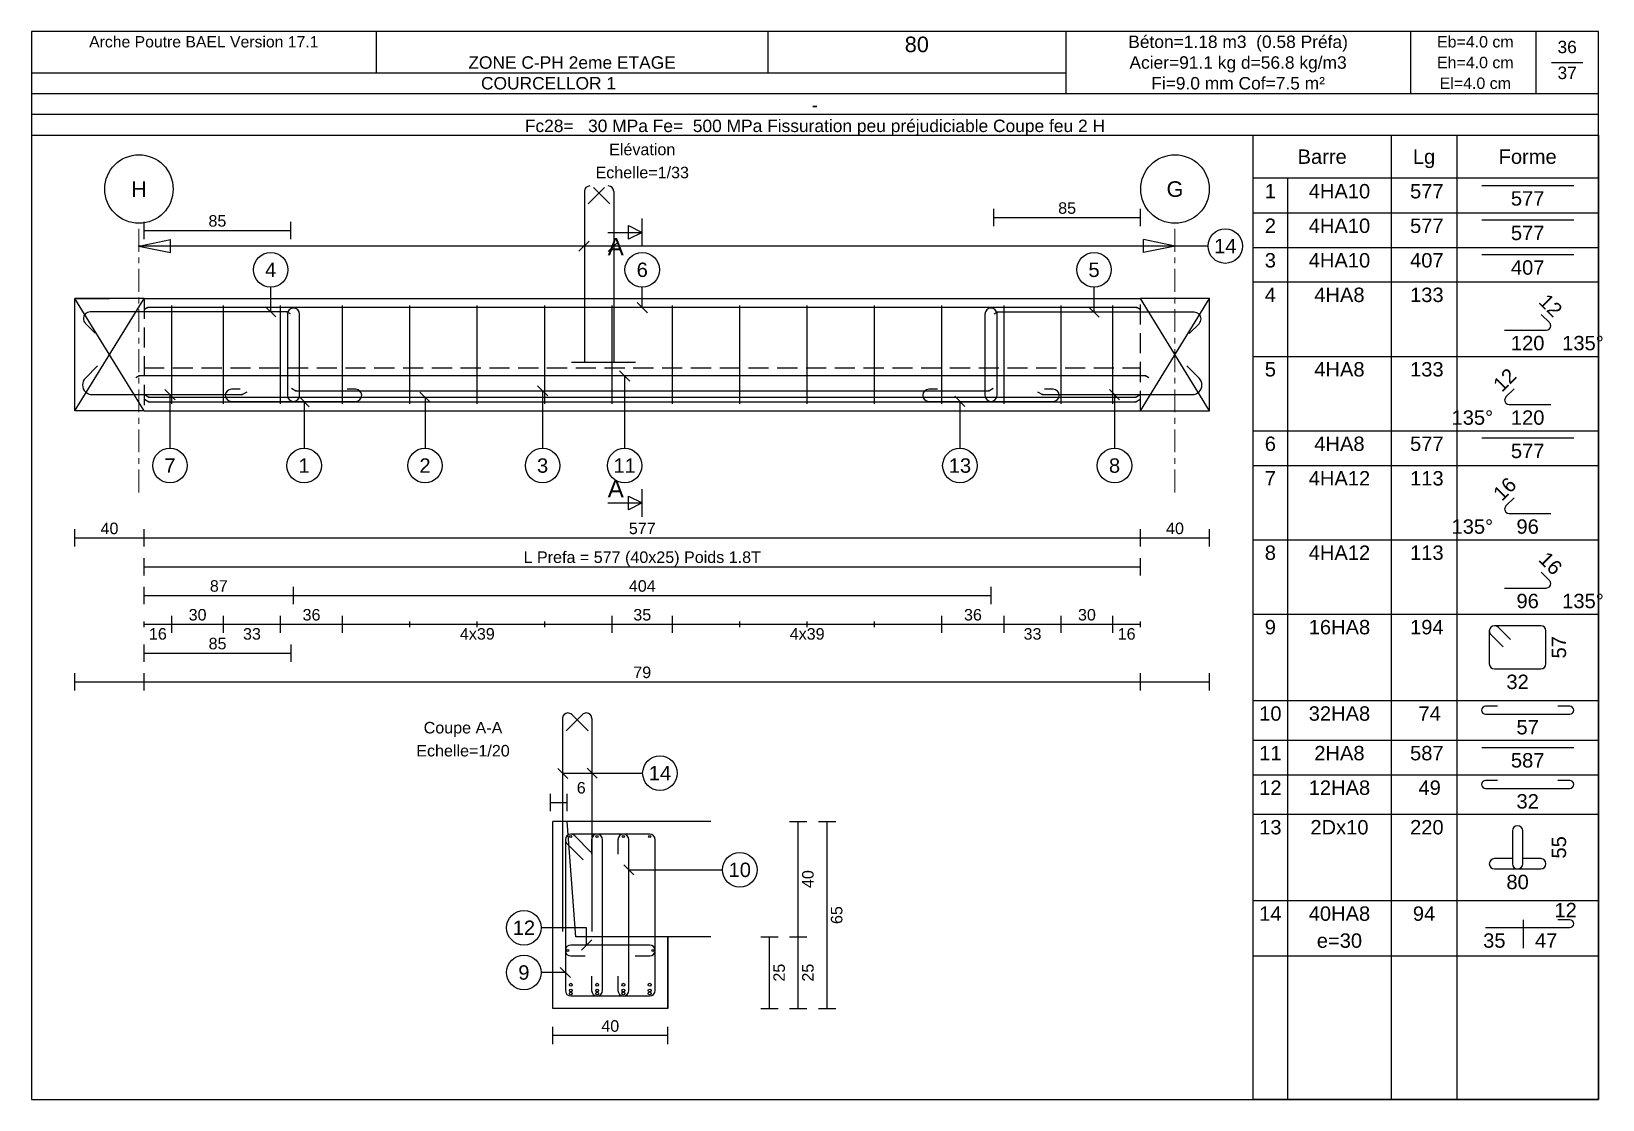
# Model space of a CAD drawing. Header units: millimetres. Extents: x 2076.2 to 2103.5, y 482.4 to 500.9.
import ezdxf
from ezdxf.enums import TextEntityAlignment as Align

# ---------------------------------------------------------------- set-up
doc = ezdxf.new("R2010")
doc.units = ezdxf.units.MM
doc.linetypes.add('AXES', pattern=[50.8, 31.75, -6.35, 6.35, -6.35])
doc.linetypes.add('MEDIUM_DASH', pattern=[0.5, 0.35, -0.15])
for name, color, linetype in [('1', 7, 'Continuous'), ('104', 7, 'Continuous'), ('173', 7, 'Continuous'), ('5', 7, 'Continuous'), ('6', 7, 'Continuous'), ('7', 7, 'Continuous')]:
    doc.layers.add(name, color=color, linetype=linetype)
doc.layers.add('AC-AXES-ARCHI', color=7, linetype='AXES', lineweight=0)
doc.styles.get("Standard").update_dxf_attribs({"font": 'arial.ttf'})

msp = doc.modelspace()

# ---------------------------------------------------------------- linework, layer by layer
at = {"layer": '1', "color": 7, "linetype": 'Continuous'}
for p, q in [((2078.027, 497.187), (2078.575, 497.3)), ((2078.027, 497.187), (2078.575, 497.074)), ((2078.575, 497.074), (2078.575, 497.3)), ((2096.027, 497.187), (2095.478, 497.3)), ((2095.478, 497.074), (2095.478, 497.3)), ((2096.027, 497.187), (2095.478, 497.074)), ((2078.116, 494.325), (2076.916, 496.275)), ((2076.916, 494.325), (2078.116, 496.275)), ((2096.626, 494.325), (2095.426, 496.275)), ((2095.426, 494.325), (2096.626, 496.275)), ((2085.542, 495.171), (2086.656, 495.171)), ((2078.116, 494.325), (2076.916, 494.325)), ((2095.426, 494.325), (2096.626, 494.325))]:
    msp.add_line(p, q, dxfattribs=at)
at = {"layer": '1', "color": 1}
for points in [[(2078.124, 494.607), (2078.198, 494.564)], [(2080.677, 494.717), (2080.752, 494.674)], [(2080.752, 494.674), (2092.791, 494.674)], [(2092.791, 494.674), (2092.865, 494.717)], [(2095.344, 494.564), (2095.419, 494.607)], [(2078.124, 494.527), (2078.198, 494.484)], [(2078.198, 494.564), (2095.344, 494.564)], [(2078.198, 494.484), (2095.344, 494.484)], [(2095.344, 494.484), (2095.419, 494.527)]]:
    msp.add_lwpolyline(points, dxfattribs=at)
for centre in [(2085.53, 484.358), (2085.53, 484.258), (2085.53, 484.208), (2085.987, 484.358), (2085.987, 484.258), (2085.987, 484.208), (2086.444, 484.358), (2086.444, 484.258), (2086.444, 484.208), (2086.9, 484.358), (2086.9, 484.258), (2086.9, 484.208)]:
    msp.add_circle(centre, 0.025, dxfattribs=at)
for p in [(2080.752, 494.674), (2092.791, 494.674), (2078.198, 494.564), (2078.198, 494.484), (2095.344, 494.564), (2095.344, 494.484)]:
    msp.add_point(p, dxfattribs=at)
at = {"layer": '104', "color": 104}
for points in [[(2086.771, 497.185), (2086.771, 497.665)], [(2086.171, 497.425), (2086.771, 497.425)], [(2086.771, 492.485), (2086.771, 492.965)], [(2086.171, 492.725), (2086.771, 492.725)]]:
    msp.add_lwpolyline(points, dxfattribs=at)
for points in [[(2086.771, 497.425), (2086.531, 497.305), (2086.531, 497.545), (2086.771, 497.425)], [(2086.771, 492.725), (2086.531, 492.605), (2086.531, 492.845), (2086.771, 492.725)]]:
    msp.add_lwpolyline(points, close=True, dxfattribs=at)
at = {"layer": '173', "color": 173}
msp.add_line((2102.075, 485.488), (2102.075, 484.992), dxfattribs=at)
for points in [[(2103.383, 500.915), (2076.159, 500.915)], [(2076.159, 500.915), (2076.159, 482.364)], [(2082.149, 500.915), (2082.149, 500.195)], [(2088.955, 500.915), (2088.955, 500.195)], [(2094.127, 500.915), (2094.127, 499.835)], [(2100.116, 500.915), (2100.116, 499.835)], [(2102.294, 500.915), (2102.294, 499.835)], [(2103.383, 482.364), (2103.383, 500.915)], [(2102.566, 500.375), (2103.111, 500.375)], [(2076.159, 500.195), (2094.127, 500.195)], [(2076.159, 499.835), (2103.383, 499.835)], [(2076.159, 499.475), (2103.383, 499.475)], [(2076.159, 499.115), (2103.383, 499.115)], [(2099.783, 499.115), (2099.783, 482.364)], [(2100.923, 499.115), (2100.923, 482.364)], [(2085.765, 498.136), (2085.765, 495.171)], [(2085.831, 497.92), (2086.114, 498.203)], [(2086.21, 497.92), (2085.927, 498.203)], [(2086.276, 498.136), (2086.276, 495.171)], [(2103.383, 498.365), (2097.383, 498.365)], [(2097.983, 498.365), (2097.983, 482.364)], [(2101.354, 498.24), (2102.953, 498.24)], [(2097.383, 497.765), (2103.383, 497.765)], [(2101.354, 497.64), (2102.953, 497.64)], [(2097.383, 497.165), (2103.383, 497.165)], [(2101.354, 497.04), (2102.953, 497.04)], [(2097.383, 496.565), (2103.383, 496.565)], [(2078.182, 496.119), (2078.122, 496.084)], [(2095.361, 496.119), (2078.182, 496.119)], [(2078.596, 494.445), (2078.596, 496.155)], [(2079.496, 494.445), (2079.496, 496.155)], [(2080.486, 494.445), (2080.486, 496.155)], [(2081.566, 494.445), (2081.566, 496.155)], [(2082.736, 494.445), (2082.736, 496.155)], [(2083.906, 494.445), (2083.906, 496.155)], [(2085.076, 494.445), (2085.076, 496.155)], [(2086.246, 494.445), (2086.246, 496.155)], [(2087.296, 494.445), (2087.296, 496.155)], [(2088.466, 494.445), (2088.466, 496.155)], [(2089.636, 494.445), (2089.636, 496.155)], [(2090.806, 494.445), (2090.806, 496.155)], [(2091.976, 494.445), (2091.976, 496.155)], [(2093.056, 494.445), (2093.056, 496.155)], [(2094.046, 494.445), (2094.046, 496.155)], [(2094.946, 494.445), (2094.946, 496.155)], [(2095.42, 496.084), (2095.361, 496.119)], [(2102.53, 495.859), (2102.389, 496)], [(2101.753, 495.727), (2102.476, 495.727)], [(2102.553, 495.804), (2102.553, 495.804)], [(2097.383, 495.272), (2103.383, 495.272)], [(2077.31, 495.106), (2077.097, 494.894)], [(2096.445, 494.894), (2096.233, 495.106)], [(2077.048, 494.775), (2077.048, 494.775)], [(2077.216, 494.607), (2079.818, 494.607)], [(2079.818, 494.607), (2079.907, 494.658)], [(2093.635, 494.658), (2093.725, 494.607)], [(2093.725, 494.607), (2096.326, 494.607)], [(2096.494, 494.775), (2096.494, 494.775)], [(2101.917, 494.708), (2101.776, 494.566)], [(2101.753, 494.511), (2101.753, 494.511)], [(2101.831, 494.434), (2102.553, 494.434)], [(2097.383, 493.979), (2103.383, 493.979)], [(2101.354, 493.854), (2102.953, 493.854)], [(2097.383, 493.379), (2103.383, 493.379)], [(2101.917, 492.815), (2101.776, 492.674)], [(2101.753, 492.619), (2101.753, 492.619)], [(2101.831, 492.541), (2102.553, 492.541)], [(2097.383, 492.087), (2103.383, 492.087)], [(2102.53, 491.381), (2102.389, 491.522)], [(2102.553, 491.326), (2102.553, 491.326)], [(2101.753, 491.248), (2102.476, 491.248)], [(2097.383, 490.794), (2103.383, 490.794)], [(2101.486, 490.504), (2101.486, 489.934)], [(2101.486, 490.504), (2101.486, 490.504)], [(2101.576, 490.594), (2101.576, 490.594)], [(2102.38, 490.594), (2101.576, 490.594)], [(2101.852, 490.355), (2101.64, 490.567)], [(2102.47, 489.934), (2102.47, 490.504)], [(2101.512, 490.44), (2101.725, 490.228)], [(2101.576, 489.844), (2102.38, 489.844)], [(2097.383, 489.294), (2103.383, 489.294)], [(2101.629, 489.194), (2101.422, 489.194)], [(2102.884, 489.194), (2102.678, 489.194)], [(2085.384, 488.983), (2085.384, 485.283)], [(2085.45, 488.767), (2085.732, 489.05)], [(2085.829, 488.767), (2085.546, 489.05)], [(2085.895, 488.983), (2085.895, 485.283)], [(2101.354, 489.125), (2101.354, 489.125)], [(2101.422, 489.056), (2102.884, 489.056)], [(2102.953, 489.125), (2102.953, 489.125)], [(2097.383, 488.606), (2103.383, 488.606)], [(2101.354, 488.481), (2102.953, 488.481)], [(2097.383, 488.006), (2103.383, 488.006)], [(2101.354, 487.838), (2101.354, 487.838)], [(2101.629, 487.906), (2101.422, 487.906)], [(2101.422, 487.769), (2102.884, 487.769)], [(2102.884, 487.906), (2102.678, 487.906)], [(2102.953, 487.838), (2102.953, 487.838)], [(2097.383, 487.319), (2103.383, 487.319)], [(2085.53, 486.973), (2085.53, 486.973)], [(2086.9, 486.973), (2085.53, 486.973)], [(2085.88, 486.663), (2085.597, 486.945)], [(2085.987, 486.973), (2085.987, 486.973)], [(2086.444, 486.973), (2086.444, 486.973)], [(2101.888, 487.029), (2101.888, 486.459)], [(2101.978, 487.119), (2101.978, 487.119)], [(2102.068, 486.459), (2102.068, 487.029)], [(2085.435, 486.878), (2085.435, 484.258)], [(2085.435, 486.878), (2085.435, 486.878)], [(2085.463, 486.811), (2085.746, 486.528)], [(2085.892, 486.878), (2085.892, 486.628)], [(2086.082, 484.258), (2086.082, 486.878)], [(2086.349, 486.878), (2086.349, 486.628)], [(2086.539, 484.258), (2086.539, 486.878)], [(2086.995, 484.258), (2086.995, 486.878)], [(2101.486, 486.459), (2101.486, 486.459)], [(2101.876, 486.549), (2101.576, 486.549)], [(2102.38, 486.549), (2102.08, 486.549)], [(2102.47, 486.459), (2102.47, 486.459)], [(2101.576, 486.369), (2101.978, 486.369)], [(2101.978, 486.369), (2102.38, 486.369)], [(2097.383, 485.819), (2103.383, 485.819)], [(2097.383, 484.861), (2097.383, 485.819)], [(2097.383, 485.819), (2103.383, 485.819)], [(2097.983, 485.819), (2097.983, 484.861)], [(2099.783, 485.819), (2099.783, 484.861)], [(2100.923, 485.819), (2100.923, 484.861)], [(2103.383, 484.861), (2103.383, 485.819)], [(2103.383, 485.819), (2103.383, 484.861)], [(2101.422, 485.351), (2102.884, 485.351)], [(2102.884, 485.488), (2102.678, 485.488)], [(2102.953, 485.419), (2102.953, 485.419)], [(2097.383, 484.861), (2103.383, 484.861)], [(2085.892, 484.508), (2085.892, 484.258)], [(2086.349, 484.508), (2086.349, 484.258)], [(2085.53, 484.163), (2086.9, 484.163)], [(2085.987, 484.163), (2085.987, 484.163)], [(2086.444, 484.163), (2086.444, 484.163)], [(2076.159, 482.364), (2103.383, 482.364)]]:
    msp.add_lwpolyline(points, dxfattribs=at)
msp.add_lwpolyline([(2097.383, 499.115), (2103.383, 499.115), (2103.383, 482.364), (2097.383, 482.364), (2097.383, 499.115)], close=True, dxfattribs=at)
for centre in [(2085.53, 486.933), (2085.987, 486.933), (2086.444, 486.933), (2086.9, 486.933)]:
    msp.add_circle(centre, 0.02, dxfattribs=at)
for centre, radius, start, end in [((2085.86, 498.136), 0.095, 90, 180), ((2086.181, 498.136), 0.095, 0, 90), ((2102.476, 495.804), 0.0776, 270, 0), ((2102.476, 495.804), 0.0776, 0, 45), ((2077.216, 494.775), 0.168, 135, 180), ((2096.326, 494.775), 0.168, 0, 45), ((2077.216, 494.775), 0.168, 180, 270), ((2096.326, 494.775), 0.168, 270, 0), ((2101.831, 494.511), 0.0776, 135, 180), ((2101.831, 494.511), 0.0776, 180, 270), ((2101.831, 492.619), 0.0776, 135, 180), ((2101.831, 492.619), 0.0776, 180, 270), ((2102.476, 491.326), 0.0776, 270, 0), ((2102.476, 491.326), 0.0776, 0, 45), ((2101.576, 490.504), 0.09, 90, 180), ((2101.576, 490.504), 0.09, 180, 225), ((2101.576, 490.504), 0.09, 45, 90), ((2102.38, 490.504), 0.09, 0, 90), ((2101.576, 489.934), 0.09, 180, 270), ((2102.38, 489.934), 0.09, 270, 0), ((2101.422, 489.125), 0.0688, 90, 180), ((2102.884, 489.125), 0.0688, 0, 90), ((2085.479, 488.983), 0.095, 90, 180), ((2085.479, 488.983), 0.095, 45, 90), ((2085.8, 488.983), 0.095, 90, 135), ((2085.8, 488.983), 0.095, 0, 90), ((2101.422, 489.125), 0.0688, 180, 270), ((2102.884, 489.125), 0.0688, 270, 0), ((2101.422, 487.838), 0.0688, 90, 180), ((2101.422, 487.838), 0.0688, 180, 270), ((2102.884, 487.838), 0.0688, 0, 90), ((2102.884, 487.838), 0.0688, 270, 0), ((2085.53, 486.878), 0.095, 90, 180), ((2085.53, 486.878), 0.095, 45, 90), ((2085.987, 486.878), 0.095, 90, 180), ((2085.987, 486.878), 0.095, 0, 90), ((2086.444, 486.878), 0.095, 90, 180), ((2086.444, 486.878), 0.095, 0, 90), ((2086.9, 486.878), 0.095, 0, 90), ((2101.978, 487.029), 0.09, 90, 180), ((2101.978, 487.029), 0.09, 0, 90), ((2085.53, 486.878), 0.095, 180, 225), ((2101.576, 486.459), 0.09, 90, 180), ((2101.576, 486.459), 0.09, 180, 270), ((2101.978, 486.459), 0.09, 180, 270), ((2101.978, 486.459), 0.09, 270, 0), ((2102.38, 486.459), 0.09, 0, 90), ((2102.38, 486.459), 0.09, 270, 0), ((2102.884, 485.419), 0.0688, 0, 90), ((2102.884, 485.419), 0.0688, 270, 0), ((2085.53, 484.258), 0.095, 180, 270), ((2085.987, 484.258), 0.095, 180, 270), ((2085.987, 484.258), 0.095, 270, 0), ((2086.444, 484.258), 0.095, 180, 270), ((2086.444, 484.258), 0.095, 270, 0), ((2086.9, 484.258), 0.095, 270, 0)]:
    msp.add_arc(centre, radius, start, end, dxfattribs=at)
for p in [(2078.182, 496.119), (2095.361, 496.119), (2079.818, 494.607), (2093.725, 494.607)]:
    msp.add_point(p, dxfattribs=at)
at = {"layer": '5', "color": 5}
for points in [[(2078.116, 497.308), (2078.116, 497.608)], [(2080.665, 497.308), (2080.665, 497.608)], [(2092.878, 497.532), (2092.878, 497.832)], [(2092.878, 497.682), (2095.426, 497.682)], [(2095.426, 497.532), (2095.426, 497.832)], [(2078.116, 497.458), (2080.665, 497.458)], [(2080.599, 496.045), (2077.18, 496.045)], [(2080.659, 496.01), (2080.599, 496.045)], [(2080.608, 496.005), (2080.608, 494.595)], [(2080.713, 496.11), (2080.713, 496.11)], [(2080.818, 494.595), (2080.818, 496.005)], [(2092.725, 496.005), (2092.725, 494.595)], [(2092.83, 496.11), (2092.83, 496.11)], [(2092.943, 496.039), (2092.884, 496.004)], [(2092.935, 494.595), (2092.935, 496.005)], [(2096.362, 496.039), (2092.943, 496.039)], [(2077.063, 495.928), (2077.063, 495.928)], [(2077.098, 495.845), (2077.267, 495.675)], [(2096.275, 495.669), (2096.445, 495.839)], [(2096.479, 495.922), (2096.479, 495.922)], [(2078.032, 494.931), (2077.972, 494.896)], [(2095.511, 494.931), (2078.032, 494.931)], [(2095.57, 494.896), (2095.511, 494.931)], [(2079.528, 494.595), (2079.528, 494.595)], [(2079.783, 494.7), (2079.633, 494.7)], [(2081.793, 494.7), (2081.643, 494.7)], [(2081.898, 494.595), (2081.898, 494.595)], [(2091.645, 494.595), (2091.645, 494.595)], [(2091.9, 494.7), (2091.75, 494.7)], [(2093.91, 494.7), (2093.76, 494.7)], [(2094.015, 494.595), (2094.015, 494.595)], [(2079.633, 494.49), (2080.713, 494.49)], [(2080.713, 494.49), (2081.793, 494.49)], [(2091.75, 494.49), (2092.83, 494.49)], [(2092.83, 494.49), (2093.91, 494.49)], [(2076.916, 491.968), (2076.916, 492.268)], [(2078.116, 491.968), (2078.116, 492.268)], [(2095.426, 491.968), (2095.426, 492.268)], [(2096.626, 491.968), (2096.626, 492.268)], [(2076.916, 492.118), (2078.116, 492.118)], [(2078.116, 492.118), (2095.426, 492.118)], [(2095.426, 492.118), (2096.626, 492.118)], [(2078.116, 491.468), (2078.116, 491.768)], [(2078.116, 491.618), (2095.426, 491.618)], [(2095.426, 491.468), (2095.426, 491.768)], [(2078.116, 490.968), (2078.116, 491.268)], [(2078.116, 491.118), (2080.713, 491.118)], [(2080.713, 490.968), (2080.713, 491.268)], [(2080.713, 491.118), (2092.83, 491.118)], [(2092.83, 490.968), (2092.83, 491.268)], [(2078.596, 490.468), (2078.596, 490.768)], [(2079.496, 490.468), (2079.496, 490.768)], [(2080.486, 490.468), (2080.486, 490.768)], [(2081.566, 490.468), (2081.566, 490.768)], [(2086.246, 490.468), (2086.246, 490.768)], [(2087.296, 490.468), (2087.296, 490.768)], [(2091.976, 490.468), (2091.976, 490.768)], [(2093.056, 490.468), (2093.056, 490.768)], [(2094.046, 490.468), (2094.046, 490.768)], [(2094.946, 490.468), (2094.946, 490.768)], [(2078.116, 490.568), (2078.116, 490.668)], [(2078.116, 490.618), (2078.596, 490.618)], [(2078.596, 490.568), (2078.596, 490.668)], [(2078.596, 490.618), (2079.496, 490.618)], [(2079.496, 490.568), (2079.496, 490.668)], [(2079.496, 490.618), (2080.486, 490.618)], [(2080.486, 490.568), (2080.486, 490.668)], [(2080.486, 490.618), (2081.566, 490.618)], [(2081.566, 490.568), (2081.566, 490.668)], [(2081.566, 490.618), (2082.736, 490.618)], [(2081.566, 490.618), (2086.246, 490.618)], [(2082.736, 490.568), (2082.736, 490.668)], [(2082.736, 490.618), (2083.906, 490.618)], [(2083.906, 490.568), (2083.906, 490.668)], [(2083.906, 490.618), (2085.076, 490.618)], [(2085.076, 490.568), (2085.076, 490.668)], [(2085.076, 490.618), (2086.246, 490.618)], [(2086.246, 490.568), (2086.246, 490.668)], [(2086.246, 490.618), (2087.296, 490.618)], [(2087.296, 490.568), (2087.296, 490.668)], [(2087.296, 490.618), (2088.466, 490.618)], [(2087.296, 490.618), (2091.976, 490.618)], [(2088.466, 490.568), (2088.466, 490.668)], [(2088.466, 490.618), (2089.636, 490.618)], [(2089.636, 490.568), (2089.636, 490.668)], [(2089.636, 490.618), (2090.806, 490.618)], [(2090.806, 490.568), (2090.806, 490.668)], [(2090.806, 490.618), (2091.976, 490.618)], [(2091.976, 490.568), (2091.976, 490.668)], [(2091.976, 490.618), (2093.056, 490.618)], [(2093.056, 490.568), (2093.056, 490.668)], [(2093.056, 490.618), (2094.046, 490.618)], [(2094.046, 490.568), (2094.046, 490.668)], [(2094.046, 490.618), (2094.946, 490.618)], [(2094.946, 490.568), (2094.946, 490.668)], [(2094.946, 490.618), (2095.426, 490.618)], [(2095.426, 490.568), (2095.426, 490.668)], [(2078.116, 489.968), (2078.116, 490.268)], [(2080.67, 489.968), (2080.67, 490.268)], [(2078.116, 490.118), (2080.67, 490.118)], [(2076.916, 489.468), (2076.916, 489.768)], [(2078.116, 489.468), (2078.116, 489.768)], [(2095.426, 489.468), (2095.426, 489.768)], [(2096.626, 489.468), (2096.626, 489.768)], [(2076.916, 489.618), (2078.116, 489.618)], [(2078.116, 489.618), (2095.426, 489.618)], [(2095.426, 489.618), (2096.626, 489.618)], [(2085.177, 487.372), (2085.177, 487.672)], [(2085.177, 487.522), (2085.465, 487.522)], [(2085.465, 487.372), (2085.465, 487.672)], [(2089.332, 487.193), (2089.632, 487.193)], [(2089.482, 485.193), (2089.482, 487.193)], [(2089.832, 487.193), (2090.132, 487.193)], [(2089.982, 483.943), (2089.982, 487.193)], [(2086.9, 485.048), (2085.53, 485.048)], [(2088.832, 485.193), (2089.132, 485.193)], [(2088.982, 483.943), (2088.982, 485.193)], [(2089.332, 485.193), (2089.632, 485.193)], [(2089.482, 483.943), (2089.482, 485.193)], [(2085.435, 484.953), (2085.435, 484.953)], [(2085.53, 484.858), (2085.78, 484.858)], [(2086.65, 484.858), (2086.9, 484.858)], [(2086.995, 484.953), (2086.995, 484.953)], [(2088.832, 483.943), (2089.132, 483.943)], [(2089.332, 483.943), (2089.632, 483.943)], [(2089.832, 483.943), (2090.132, 483.943)], [(2085.215, 483.327), (2085.215, 483.627)], [(2087.215, 483.477), (2085.215, 483.477)], [(2087.215, 483.327), (2087.215, 483.627)]]:
    msp.add_lwpolyline(points, dxfattribs=at)
for centre in [(2085.475, 484.953), (2086.955, 484.953)]:
    msp.add_circle(centre, 0.02, dxfattribs=at)
for centre, radius, start, end in [((2077.18, 495.928), 0.117, 90, 180), ((2080.713, 496.005), 0.105, 90, 180), ((2080.713, 496.005), 0.105, 0, 90), ((2092.83, 496.005), 0.105, 90, 180), ((2092.83, 496.005), 0.105, 0, 90), ((2096.362, 495.922), 0.117, 0, 90), ((2077.18, 495.928), 0.117, 180, 225), ((2096.362, 495.922), 0.117, 315, 0), ((2079.633, 494.595), 0.105, 90, 180), ((2079.633, 494.595), 0.105, 180, 270), ((2080.713, 494.595), 0.105, 180, 270), ((2080.713, 494.595), 0.105, 270, 0), ((2081.793, 494.595), 0.105, 0, 90), ((2081.793, 494.595), 0.105, 270, 0), ((2091.75, 494.595), 0.105, 90, 180), ((2091.75, 494.595), 0.105, 180, 270), ((2092.83, 494.595), 0.105, 180, 270), ((2092.83, 494.595), 0.105, 270, 0), ((2093.91, 494.595), 0.105, 0, 90), ((2093.91, 494.595), 0.105, 270, 0), ((2085.53, 484.953), 0.095, 90, 180), ((2086.9, 484.953), 0.095, 0, 90), ((2085.53, 484.953), 0.095, 180, 270), ((2086.9, 484.953), 0.095, 270, 0)]:
    msp.add_arc(centre, radius, start, end, dxfattribs=at)
for p in [(2080.599, 496.045), (2092.943, 496.039), (2078.032, 494.931), (2095.511, 494.931)]:
    msp.add_point(p, dxfattribs=at)
at = {"layer": '6', "color": 6}
for points in [[(2085.67, 497.098), (2085.847, 497.275)], [(2086.181, 497.092), (2086.358, 497.269)], [(2080.316, 496.045), (2080.316, 496.475)], [(2086.771, 496.119), (2086.771, 496.475)], [(2094.62, 496.039), (2094.62, 496.475)], [(2080.228, 496.133), (2080.405, 495.956)], [(2086.683, 496.207), (2086.86, 496.03)], [(2094.532, 496.127), (2094.708, 495.95)], [(2086.554, 494.842), (2086.377, 495.019)], [(2086.465, 494.931), (2086.465, 493.675)], [(2078.655, 494.518), (2078.478, 494.695)], [(2078.566, 494.607), (2078.566, 493.675)], [(2083.086, 494.475), (2082.909, 494.652)], [(2085.128, 494.585), (2084.952, 494.762)], [(2085.04, 494.674), (2085.04, 493.675)], [(2095.065, 494.518), (2094.888, 494.695)], [(2094.976, 494.607), (2094.976, 493.675)], [(2080.986, 494.395), (2080.809, 494.572)], [(2080.897, 494.484), (2080.897, 493.675)], [(2082.997, 494.564), (2082.997, 493.675)], [(2092.378, 494.401), (2092.201, 494.578)], [(2092.29, 494.49), (2092.29, 493.675)], [(2085.479, 487.938), (2085.302, 488.115)], [(2085.99, 487.945), (2085.813, 488.122)], [(2085.384, 488.033), (2086.778, 488.033)], [(2086.627, 486.266), (2086.45, 486.443)], [(2086.539, 486.354), (2088.165, 486.354)], [(2085.804, 485.348), (2085.015, 485.348)], [(2085.804, 485.048), (2085.804, 485.348)], [(2085.893, 485.137), (2085.716, 484.96)], [(2085.435, 484.571), (2085.015, 484.571)], [(2085.347, 484.66), (2085.524, 484.483)], [(2076.159, 482.364), (2076.159, 482.364)]]:
    msp.add_lwpolyline(points, dxfattribs=at)
for centre, radius in [((2078.027, 498.177), 0.595), ((2096.026, 498.177), 0.595), ((2096.9, 497.187), 0.3), ((2080.316, 496.775), 0.3), ((2086.771, 496.775), 0.3), ((2094.62, 496.775), 0.3), ((2078.566, 493.375), 0.3), ((2080.897, 493.375), 0.3), ((2082.997, 493.375), 0.3), ((2085.04, 493.375), 0.3), ((2086.465, 493.375), 0.3), ((2092.29, 493.375), 0.3), ((2094.976, 493.375), 0.3), ((2087.078, 488.033), 0.3), ((2088.465, 486.354), 0.3), ((2084.715, 485.348), 0.3), ((2084.715, 484.571), 0.3)]:
    msp.add_circle(centre, radius, dxfattribs=at)
at = {"layer": '7', "color": 7}
for points in [[(2096.598, 497.187), (2078.014, 497.187)], [(2078.116, 496.275), (2076.916, 496.275)], [(2076.916, 494.325), (2076.916, 496.275)], [(2076.916, 496.275), (2077.516, 496.275)], [(2078.116, 496.275), (2095.426, 496.275)], [(2096.626, 496.275), (2095.426, 496.275)], [(2096.626, 496.275), (2096.026, 496.275)], [(2096.626, 494.325), (2096.626, 496.275)], [(2078.116, 494.325), (2095.426, 494.325)], [(2096.626, 494.325), (2096.626, 494.325)], [(2096.626, 494.325), (2096.626, 494.325)], [(2087.215, 487.193), (2085.215, 487.193)], [(2085.215, 483.943), (2085.215, 487.193)], [(2085.618, 485.193), (2085.465, 487.193)], [(2087.965, 487.193), (2087.215, 487.193)], [(2085.215, 483.943), (2085.215, 485.193)], [(2087.215, 485.193), (2085.618, 485.193)], [(2087.215, 483.943), (2087.215, 485.193)], [(2087.965, 485.193), (2087.215, 485.193)], [(2087.215, 485.193), (2087.215, 483.943)], [(2087.215, 483.943), (2085.215, 483.943)]]:
    msp.add_lwpolyline(points, dxfattribs=at)
at = {"layer": '7', "color": 7, "linetype": 'MEDIUM_DASH'}
for points in [[(2078.116, 496.275), (2078.116, 494.325)], [(2095.426, 494.325), (2095.426, 496.275)], [(2078.116, 495.075), (2095.426, 495.075)]]:
    msp.add_lwpolyline(points, dxfattribs=at)
at = {"layer": 'AC-AXES-ARCHI', "ltscale": 0.0125}
for p, q in [((2078.027, 492.908), (2078.027, 497.582)), ((2096.026, 492.908), (2096.026, 497.582))]:
    msp.add_line(p, q, dxfattribs=at)

# ---------------------------------------------------------------- texts
at = {"layer": '104', "color": 104}
msp.add_text('A', height=0.3, dxfattribs=at).set_placement((2086.171, 497.326), align=Align.TOP_LEFT)
msp.add_text('A', height=0.3, dxfattribs=at).set_placement((2086.171, 492.824))
at = {"layer": '173', "color": 173}
for s, height, p in [('Arche Poutre BAEL Version 17.1', 0.19583, (2079.154, 500.735)), ('80', 0.27, (2091.541, 500.69)), ('Béton=1.18 m3  (0.58 Préfa)', 0.216, (2097.122, 500.735)), (' Eb=4.0 cm', 0.1981, (2101.205, 500.735)), ('36', 0.216, (2102.839, 500.645)), ('ZONE C-PH 2eme ETAGE', 0.216, (2085.552, 500.375)), ('Acier=91.1 kg d=56.8 kg/m3', 0.216, (2097.122, 500.375)), (' Eh=4.0 cm', 0.1981, (2101.205, 500.375)), ('COURCELLOR 1', 0.216, (2085.143, 500.015)), ('Fi=9.0 mm Cof=7.5 m²', 0.216, (2097.122, 500.015)), (' El=4.0 cm', 0.1981, (2101.205, 500.015)), ('37', 0.216, (2102.839, 500.195)), ('-', 0.216, (2089.771, 499.635)), ('Fc28=   30 MPa Fe=  500 MPa Fissuration peu préjudiciable Coupe feu 2 H', 0.216, (2089.771, 499.275)), ('Elévation', 0.2, (2086.771, 498.865)), ('Barre', 0.25, (2098.583, 498.74)), ('Lg', 0.25, (2100.353, 498.74)), ('Forme', 0.25, (2102.153, 498.74)), ('Echelle=1/33', 0.2, (2086.771, 498.465)), ('H', 0.27, (2078.027, 498.177)), ('G', 0.27, (2096.026, 498.177)), ('Coupe A-A', 0.2, (2083.657, 488.823)), ('Echelle=1/20', 0.2, (2083.657, 488.423))]:
    msp.add_text(s, height=height, dxfattribs=at).set_placement(p, align=Align.MIDDLE_CENTER)
for s, p in [('1', (2097.683, 498.265)), ('4HA10', (2098.883, 498.265)), (' 577', (2100.353, 498.265)), ('577', (2102.153, 498.14)), ('2', (2097.683, 497.665)), ('4HA10', (2098.883, 497.665)), (' 577', (2100.353, 497.665)), ('577', (2102.153, 497.54)), ('3', (2097.683, 497.065)), ('4HA10', (2098.883, 497.065)), (' 407', (2100.353, 497.065)), ('407', (2102.153, 496.94)), ('4', (2097.683, 496.465)), ('4HA8', (2098.883, 496.465)), (' 133', (2100.353, 496.465)), ('120', (2102.153, 495.627)), ('5', (2097.683, 495.172)), ('4HA8', (2098.883, 495.172)), (' 133', (2100.353, 495.172)), ('120', (2102.153, 494.334)), ('6', (2097.683, 493.879)), ('4HA8', (2098.883, 493.879)), (' 577', (2100.353, 493.879)), ('577', (2102.153, 493.754)), ('7', (2097.683, 493.279)), ('4HA12', (2098.883, 493.279)), (' 113', (2100.353, 493.279)), ('96', (2102.153, 492.441)), ('8', (2097.683, 491.987)), ('4HA12', (2098.883, 491.987)), (' 113', (2100.353, 491.987)), ('96', (2102.153, 491.148)), ('9', (2097.683, 490.694)), ('16HA8', (2098.883, 490.694)), (' 194', (2100.353, 490.694)), ('32', (2101.978, 489.744)), ('10', (2097.683, 489.194)), ('32HA8', (2098.883, 489.194)), ('  74', (2100.353, 489.194)), ('57', (2102.153, 488.956)), ('11', (2097.683, 488.506)), ('2HA8', (2098.883, 488.506)), (' 587', (2100.353, 488.506)), ('587', (2102.153, 488.381)), ('12', (2097.683, 487.906)), ('12HA8', (2098.883, 487.906)), ('  49', (2100.353, 487.906)), ('32', (2102.153, 487.669)), ('13', (2097.683, 487.219)), ('2Dx10', (2098.883, 487.219)), (' 220', (2100.353, 487.219)), ('80', (2101.978, 486.269)), ('14', (2097.683, 485.719)), ('40HA8', (2098.883, 485.719)), ('94', (2100.353, 485.719)), ('12', (2102.812, 485.78)), ('e=30', (2098.883, 485.25)), ('35', (2101.574, 485.251)), ('47', (2102.474, 485.251))]:
    msp.add_text(s, height=0.25, dxfattribs=at).set_placement(p, align=Align.TOP_CENTER)
for s, p in [('12', (2102.601, 495.93)), ('16', (2102.601, 491.452))]:
    msp.add_text(s, height=0.25, rotation=315, dxfattribs=at).set_placement(p, align=Align.RIGHT)
for p in [(2102.753, 495.627), (2102.753, 491.148)]:
    msp.add_text('135°', height=0.25, dxfattribs=at).set_placement(p, align=Align.TOP_LEFT)
for s, p in [('12', (2101.705, 494.637)), ('16', (2101.705, 492.744))]:
    msp.add_text(s, height=0.25, rotation=45, dxfattribs=at).set_placement(p)
for p in [(2101.553, 494.334), (2101.553, 492.441)]:
    msp.add_text('135°', height=0.25, dxfattribs=at).set_placement(p, align=Align.TOP_RIGHT)
for s, p in [('57', (2102.57, 490.219)), ('55', (2102.57, 486.744))]:
    msp.add_text(s, height=0.25, rotation=90, dxfattribs=at).set_placement(p, align=Align.TOP_CENTER)
at = {"layer": '5', "color": 5}
for s, p in [('85', (2094.152, 497.747)), ('85', (2079.39, 497.524)), ('40', (2077.516, 492.184)), ('577', (2086.771, 492.184)), ('40', (2096.026, 492.184)), ('L Prefa = 577 (40x25) Poids 1.8T', (2086.771, 491.684)), ('87', (2079.415, 491.184)), ('404', (2086.771, 491.184)), ('30', (2079.046, 490.684)), ('36', (2081.026, 490.684)), ('35', (2086.771, 490.684)), ('36', (2092.516, 490.684)), ('30', (2094.496, 490.684)), ('85', (2079.393, 490.184)), ('79', (2086.771, 489.684)), ('6', (2085.711, 487.679)), ('40', (2086.215, 483.542))]:
    msp.add_text(s, height=0.2, dxfattribs=at).set_placement(p, align=Align.CENTER)
for s, p in [('16', (2078.356, 490.552)), ('33', (2079.991, 490.552)), ('4x39', (2083.906, 490.552)), ('4x39', (2089.636, 490.552)), ('33', (2093.551, 490.552)), ('16', (2095.186, 490.552))]:
    msp.add_text(s, height=0.2, dxfattribs=at).set_placement(p, align=Align.TOP_CENTER)
for s, p in [('40', (2089.748, 486.193)), ('65', (2090.248, 485.568)), ('25', (2089.248, 484.568)), ('25', (2089.748, 484.568))]:
    msp.add_text(s, height=0.2, rotation=90, dxfattribs=at).set_placement(p, align=Align.CENTER)
at = {"layer": '6', "color": 6}
for s, p in [('14', (2096.9, 497.187)), ('4', (2080.316, 496.775)), ('6', (2086.771, 496.775)), ('5', (2094.62, 496.775)), ('7', (2078.566, 493.375)), ('1', (2080.897, 493.375)), ('2', (2082.997, 493.375)), ('3', (2085.04, 493.375)), ('11', (2086.465, 493.375)), ('13', (2092.29, 493.375)), ('8', (2094.976, 493.375)), ('14', (2087.078, 488.033)), ('10', (2088.465, 486.354)), ('12', (2084.715, 485.348)), ('9', (2084.715, 484.571))]:
    msp.add_text(s, height=0.25, dxfattribs=at).set_placement(p, align=Align.MIDDLE_CENTER)

doc.saveas('drawing.dxf')
